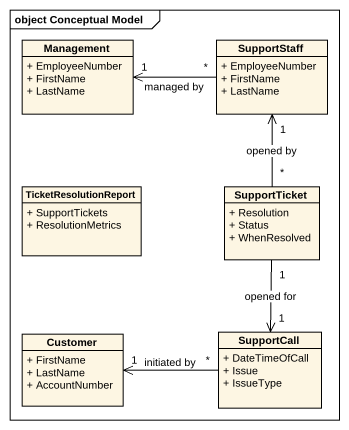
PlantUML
@startuml
mainframe object Conceptual Model
hide circle
hide empty members
skinparam classAttributeIconSize 0
class Management {
  + EmployeeNumber
  + FirstName
  + LastName
}
class SupportStaff {
  + EmployeeNumber
  + FirstName
  + LastName
}
class TicketResolutionReport {
  + SupportTickets
  + ResolutionMetrics
}
class SupportTicket {
  + Resolution
  + Status
  + WhenResolved
}
class Customer {
  + FirstName
  + LastName
  + AccountNumber
}
class SupportCall {
  + DateTimeOfCall
  + Issue
  + IssueType
}
Management "1" <-right- "*" SupportStaff : managed by
SupportStaff "1" <-- "*" SupportTicket : opened by
Customer "1" <-right- "*" SupportCall : initiated by
SupportCall "1" <-up- "1" SupportTicket : opened for
@enduml
